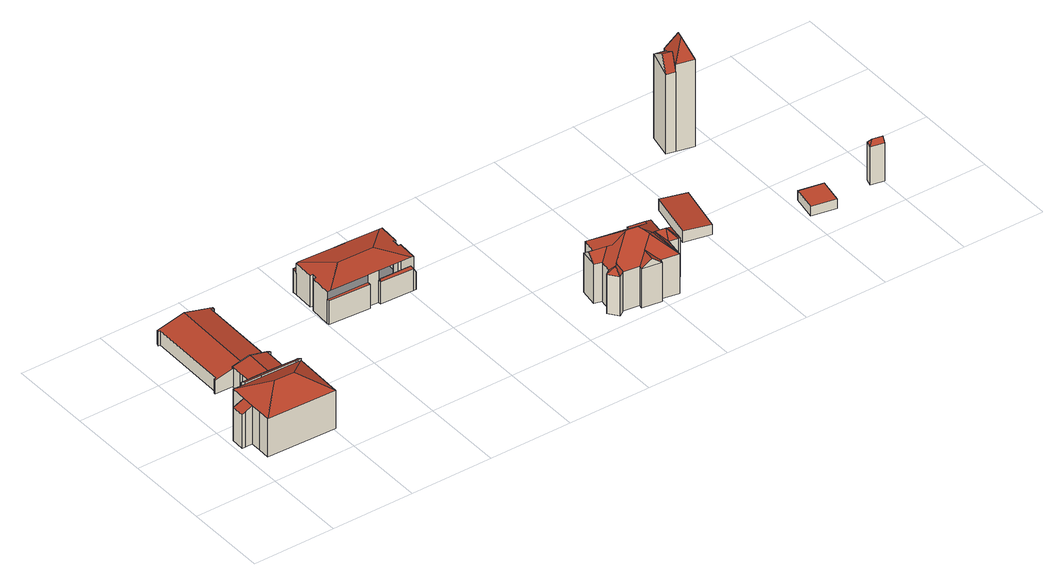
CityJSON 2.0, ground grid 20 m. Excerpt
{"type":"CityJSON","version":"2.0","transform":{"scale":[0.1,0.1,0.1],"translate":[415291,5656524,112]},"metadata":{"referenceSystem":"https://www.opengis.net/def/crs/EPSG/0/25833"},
"CityObjects":{
"building1":{"type":"Building","attributes":{"Gemeindeschluessel":14612000,"Geometrietyp2DReferenz":"3000","function":"31001_9998","roofType":"9999"},"children":["building1-1","building1-2","building1-3"]},
"building1-1":{"type":"BuildingPart","attributes":{"Dachtyp_tdc":"tdcPolyFlatRoof","Dachneigung":23.91,"QualitaetDacherkennung":51,"Geometrietyp2DReferenz":"3000","measuredHeight":9.64,"roofType":"2100"},"parents":["building1"],"geometry":[{"type":"MultiSurface","lod":"2","boundaries":[[[0,1,2,3]],[[1,4,5,2]],[[4,6,7,5]],[[6,8,9,7]],[[8,6,4,1,0]],[[2,5,7,9,3]]],"semantics":{"surfaces":[{"type":"WallSurface"},{"type":"RoofSurface"},{"type":"GroundSurface"}],"values":[0,0,0,0,1,2]}}]},
"building1-2":{"type":"BuildingPart","attributes":{"Dachtyp_tdc":"tdcFreeFormRoof","Dachneigung":28.91,"QualitaetDacherkennung":72,"Geometrietyp2DReferenz":"3000","measuredHeight":13.11,"roofType":"5000"},"parents":["building1"],"geometry":[{"type":"MultiSurface","lod":"2","boundaries":[[[8,10,11,9]],[[10,12,13,11]],[[14,15,16,17]],[[15,18,19,16]],[[18,20,21,19]],[[20,0,3,21]],[[15,14,22]],[[14,12,10,23,22]],[[10,8,0,20,18,23]],[[18,15,22,23]],[[3,9,11,13,17,16,19,21]]],"semantics":{"surfaces":[{"type":"WallSurface"},{"type":"RoofSurface"},{"type":"GroundSurface"}],"values":[0,0,0,0,0,0,1,1,1,1,2]}}]},
"building1-3":{"type":"BuildingPart","attributes":{"Dachtyp_tdc":"tdcPolyFlatRoof","Dachneigung":29.2,"QualitaetDacherkennung":73,"Geometrietyp2DReferenz":"3000","measuredHeight":10.2,"roofType":"2100"},"parents":["building1"],"geometry":[{"type":"MultiSurface","lod":"2","boundaries":[[[24,25,26,27]],[[25,28,29,26]],[[28,30,31,29]],[[30,32,14,17,31]],[[33,24,27,13,12]],[[33,32,30,28,25,24]],[[27,26,29,31,17,13]]],"semantics":{"surfaces":[{"type":"WallSurface"},{"type":"RoofSurface"},{"type":"GroundSurface"}],"values":[0,0,0,0,0,1,2]}}]},
"building2":{"type":"Building","attributes":{"Dachtyp_tdc":"tdcGableRoof","Gemeindeschluessel":14612000,"Dachneigung":13.44,"QualitaetDacherkennung":88,"Geometrietyp2DReferenz":"3000","measuredHeight":5.96,"function":"31001_9998","roofType":"3100"},"geometry":[{"type":"Solid","lod":"2","boundaries":[[[[34,35,36,37]],[[35,38,29,36]],[[38,39,40,29]],[[39,41,26,40]],[[41,42,43,26]],[[42,44,45,43]],[[44,46,47,45]],[[46,48,49,47]],[[48,50,51,49]],[[50,52,53,51]],[[52,54,55,53]],[[54,56,57,55]],[[56,58,59,57]],[[58,60,61,59]],[[60,34,37,61]],[[56,54,52,50,48,46,44,42,41,39]],[[39,38,35,34,60,58,56]],[[37,36,29,40,26,43,45,47,49,51,53,55,57,59,61]]]],"semantics":{"surfaces":[{"type":"WallSurface"},{"type":"RoofSurface"},{"type":"GroundSurface"}],"values":[[0,0,0,0,0,0,0,0,0,0,0,0,0,0,0,1,1,2]]}}]},
"building3":{"type":"Building","attributes":{"Dachtyp_tdc":"tdcFreeFormRoof","Gemeindeschluessel":14612000,"Dachneigung":14.3,"QualitaetDacherkennung":96,"Geometrietyp2DReferenz":"3000","measuredHeight":5.21,"function":"31001_9998","roofType":"5000"},"geometry":[{"type":"Solid","lod":"2","boundaries":[[[[62,63,64,65]],[[63,66,67,64]],[[66,68,69,67]],[[68,70,71,69]],[[70,72,73,71]],[[72,74,75,73]],[[74,76,77,75]],[[76,78,79,77]],[[78,80,81,79]],[[80,82,83,81]],[[82,84,85,83]],[[84,62,65,85]],[[80,78,76,86,87,82]],[[70,68,66,63,62,84,87,86,74,72]],[[84,82,87]],[[76,74,86]],[[65,64,67,69,71,73,75,77,79,81,83,85]]]],"semantics":{"surfaces":[{"type":"WallSurface"},{"type":"RoofSurface"},{"type":"GroundSurface"}],"values":[[0,0,0,0,0,0,0,0,0,0,0,0,1,1,0,0,2]]}}]},
"building4":{"type":"Building","attributes":{"Gemeindeschluessel":14612000,"Geometrietyp2DReferenz":"3000","function":"31001_9998","roofType":"9999"},"children":["building4-1","building4-2","building4-3","building4-4","building4-5"]},
"building4-1":{"type":"BuildingPart","attributes":{"Dachtyp_tdc":"tdcFreeFormRoof","Dachneigung":60.69,"QualitaetDacherkennung":42,"Geometrietyp2DReferenz":"3000","measuredHeight":6.26,"roofType":"5000"},"parents":["building4"],"geometry":[{"type":"MultiSurface","lod":"2","boundaries":[[[88,89,90,91]],[[89,92,93,90]],[[92,94,95,93]],[[94,96,97,95]],[[94,92,98,99]],[[92,89,88,100,98]],[[100,96,99,98]],[[96,94,99]],[[91,90,93,95,97,101]]],"semantics":{"surfaces":[{"type":"WallSurface"},{"type":"RoofSurface"},{"type":"GroundSurface"}],"values":[0,0,0,0,1,1,1,1,2]}}]},
"building4-2":{"type":"BuildingPart","attributes":{"Dachtyp_tdc":"tdcPolyFlatRoof","Dachneigung":41.13,"QualitaetDacherkennung":58,"Geometrietyp2DReferenz":"3000","measuredHeight":6.18,"roofType":"2100"},"parents":["building4"],"geometry":[{"type":"MultiSurface","lod":"2","boundaries":[[[102,103,104,105]],[[103,106,107,104]],[[106,108,109,107]],[[108,106,103,102,110]],[[105,104,107,109,111]]],"semantics":{"surfaces":[{"type":"WallSurface"},{"type":"RoofSurface"},{"type":"GroundSurface"}],"values":[0,0,0,1,2]}}]},
"building4-3":{"type":"BuildingPart","attributes":{"Dachtyp_tdc":"tdcPolyFlatRoof","Dachneigung":39.78,"QualitaetDacherkennung":60,"Geometrietyp2DReferenz":"3000","measuredHeight":6.12,"roofType":"2100"},"parents":["building4"],"geometry":[{"type":"MultiSurface","lod":"2","boundaries":[[[112,113,114,115]],[[116,117,118,119]],[[117,112,115,118]],[[117,116,120,113,112]],[[115,114,121,119,118]]],"semantics":{"surfaces":[{"type":"WallSurface"},{"type":"RoofSurface"},{"type":"GroundSurface"}],"values":[0,0,0,1,2]}}]},
"building4-4":{"type":"BuildingPart","attributes":{"Dachtyp_tdc":"tdcPolyFlatRoof","Dachneigung":0,"QualitaetDacherkennung":24,"Geometrietyp2DReferenz":"3000","measuredHeight":6.09,"roofType":"1000"},"parents":["building4"],"geometry":[{"type":"MultiSurface","lod":"2","boundaries":[[[122,123,124,125]],[[123,126,127,124]],[[128,122,125,129]],[[128,130,126,123,122]],[[125,124,127,131,129]]],"semantics":{"surfaces":[{"type":"WallSurface"},{"type":"RoofSurface"},{"type":"GroundSurface"}],"values":[0,0,0,1,2]}}]},
"building4-5":{"type":"BuildingPart","attributes":{"Dachtyp_tdc":"tdcHipRoof","Dachneigung":10.03,"QualitaetDacherkennung":82,"Geometrietyp2DReferenz":"3000","measuredHeight":9.14,"roofType":"3200"},"parents":["building4"],"geometry":[{"type":"MultiSurface","lod":"2","boundaries":[[[132,133,134,127,126]],[[133,135,136,134]],[[135,137,138,136]],[[137,139,140,138]],[[139,141,119,140]],[[141,142,120,121,119]],[[143,144,102,105,114,113]],[[145,146,147,109,108]],[[146,148,149,147]],[[148,150,151,149]],[[150,152,153,151]],[[152,154,88,91,153]],[[155,156,128,129,97,96]],[[157,154,152,150,148,146,145,158,159]],[[142,141,139,137,135,133,132,160,161]],[[158,144,143,142,161,159]],[[160,156,155,157,159,161]],[[131,127,134,136,138,140,119,121,114,105,111,109,147,149,151,153,91,101,97,129]]],"semantics":{"surfaces":[{"type":"WallSurface"},{"type":"RoofSurface"},{"type":"GroundSurface"}],"values":[0,0,0,0,0,0,0,0,0,0,0,0,0,1,1,1,1,2]}}]},
"building5":{"type":"Building","attributes":{"Dachtyp_tdc":"tdcFreeFormRoof","Gemeindeschluessel":14612000,"Dachneigung":38.51,"QualitaetDacherkennung":26,"Geometrietyp2DReferenz":"3000","measuredHeight":15.04,"function":"31001_9998","roofType":"5000"},"geometry":[{"type":"Solid","lod":"2","boundaries":[[[[162,163,164,165]],[[163,166,167,164]],[[166,168,169,167]],[[168,170,171,169]],[[170,172,173,171]],[[172,174,175,173]],[[174,176,177,175]],[[176,178,179,177]],[[178,180,181,179]],[[180,182,183,181]],[[182,184,185,183]],[[184,186,187,185]],[[186,188,189,187]],[[188,190,191,189]],[[190,192,193,191]],[[192,194,195,193]],[[194,196,197,195]],[[196,198,199,197]],[[198,200,201,199]],[[200,202,203,201]],[[202,204,205,203]],[[204,206,207,205]],[[206,162,165,207]],[[208,209,204,202]],[[210,208,202,200]],[[211,212,213]],[[196,200,198]],[[214,200,196]],[[211,200,214]],[[213,200,211]],[[200,213,210]],[[215,194,192]],[[215,196,194]],[[196,215,214]],[[215,192,190]],[[211,214,215,190,188]],[[216,217,218,212,211,188,186]],[[216,186,184]],[[217,216,184,182]],[[219,218,217,182,180]],[[220,221,219,180,178]],[[222,223,220,178,176]],[[223,222,174,172]],[[224,225,221,220,223,172,170]],[[226,224,170,168]],[[226,168,166]],[[225,224,226,166,163]],[[213,212,218,219,221,225,163,162]],[[209,208,210,213,162,206]],[[204,209,206]],[[174,222,176]],[[165,164,167,169,171,173,175,177,179,181,183,185,187,189,191,193,195,197,199,201,203,205,207]]]],"semantics":{"surfaces":[{"type":"WallSurface"},{"type":"RoofSurface"},{"type":"GroundSurface"}],"values":[[0,0,0,0,0,0,0,0,0,0,0,0,0,0,0,0,0,0,0,0,0,0,0,1,1,1,1,1,1,1,1,1,1,1,1,1,1,1,1,1,1,1,1,1,1,1,1,1,1,0,0,2]]}}]},
"building6":{"type":"Building","attributes":{"Dachtyp_tdc":"tdcPolyFlatRoof","Gemeindeschluessel":14612000,"Dachneigung":3.47,"QualitaetDacherkennung":86,"Geometrietyp2DReferenz":"3000","measuredHeight":2.9,"function":"31001_9998","roofType":"2100"},"geometry":[{"type":"Solid","lod":"2","boundaries":[[[[227,228,229,230]],[[228,231,232,229]],[[231,233,234,232]],[[233,227,230,234]],[[233,231,228,227]],[[230,229,232,234]]]],"semantics":{"surfaces":[{"type":"WallSurface"},{"type":"RoofSurface"},{"type":"GroundSurface"}],"values":[[0,0,0,0,1,2]]}}]},
"building7":{"type":"Building","attributes":{"Dachtyp_tdc":"tdcGableRoof","Gemeindeschluessel":14612000,"Dachneigung":34.24,"QualitaetDacherkennung":8,"Geometrietyp2DReferenz":"3000","measuredHeight":24.36,"function":"31001_9998","roofType":"3100"},"geometry":[{"type":"Solid","lod":"2","boundaries":[[[[235,236,237,238]],[[236,239,240,237]],[[239,241,242,240]],[[241,235,238,242]],[[239,236,243]],[[235,241,244]],[[236,235,244,243]],[[241,239,243,244]],[[238,237,240,242]]]],"semantics":{"surfaces":[{"type":"WallSurface"},{"type":"RoofSurface"},{"type":"GroundSurface"}],"values":[[0,0,0,0,0,0,1,1,2]]}}]},
"building8":{"type":"Building","attributes":{"Dachtyp_tdc":"tdcFreeFormRoof","Gemeindeschluessel":14612000,"Dachneigung":66.35,"QualitaetDacherkennung":4,"Geometrietyp2DReferenz":"3000","measuredHeight":27.05,"function":"31001_9998","roofType":"5000"},"geometry":[{"type":"Solid","lod":"2","boundaries":[[[[245,246,237,240]],[[246,247,248,237]],[[247,249,250,248]],[[249,245,240,250]],[[251,252,249,247]],[[251,247,246]],[[252,251,246,245]],[[252,245,249]],[[240,237,248,250]]]],"semantics":{"surfaces":[{"type":"WallSurface"},{"type":"RoofSurface"},{"type":"GroundSurface"}],"values":[[0,0,0,0,1,1,1,1,2]]}}]},
"building9":{"type":"Building","attributes":{"Dachtyp_tdc":"tdcPolyFlatRoof","Gemeindeschluessel":14612000,"Dachneigung":0,"QualitaetDacherkennung":37,"Geometrietyp2DReferenz":"3000","measuredHeight":2.41,"function":"31001_9998","roofType":"1000"},"geometry":[{"type":"Solid","lod":"2","boundaries":[[[[253,254,255,256]],[[254,257,258,255]],[[257,259,260,258]],[[259,253,256,260]],[[259,257,254,253]],[[256,255,258,260]]]],"semantics":{"surfaces":[{"type":"WallSurface"},{"type":"RoofSurface"},{"type":"GroundSurface"}],"values":[[0,0,0,0,1,2]]}}]},
"building10":{"type":"Building","attributes":{"name":"Aparthotel Villa Feisleben","Dachtyp_tdc":"tdcFreeFormRoof","Gemeindeschluessel":14612000,"Dachneigung":53.56,"QualitaetDacherkennung":10,"Geometrietyp2DReferenz":"3000","measuredHeight":10.9,"function":"31001_2071","roofType":"5000"},"geometry":[{"type":"Solid","lod":"2","boundaries":[[[[261,262,263,264]],[[262,265,266,263]],[[265,267,268,266]],[[267,269,270,268]],[[269,261,264,270]],[[271,267,265]],[[267,271,269]],[[272,271,265,262]],[[272,262,261]],[[271,272,261,269]],[[264,263,266,268,270]]]],"semantics":{"surfaces":[{"type":"WallSurface"},{"type":"RoofSurface"},{"type":"GroundSurface"}],"values":[[0,0,0,0,0,0,0,1,1,1,2]]}}]}
},
"vertices":[
[29,117,116],[12,117,108],[12,117,19],[29,117,19],[4,117,104],[4,117,19],[5,149,104],[5,149,19],[30,148,116],[30,148,19],
[32,186,116],[32,186,19],[60,185,116],[60,185,19],[201,181,116],[197,58,116],[197,58,19],[201,181,19],[28,63,116],[28,63,19],[29,92,116],[29,92,19],[138,121,150],[91,123,150],
[60,197,114],[110,196,114],[110,196,19],[60,197,19],[196,193,114],[196,193,19],[201,193,114],[201,193,19],[201,181,121],[60,185,121],
[206,293,67],[199,293,69],[199,293,19],[206,293,19],[196,193,69],[153,194,79],[153,194,19],[110,196,69],[111,226,69],[111,226,19],[111,229,69],[111,229,19],[111,233,69],[111,233,19],[111,261,69],[111,261,19],[112,270,69],[112,270,19],[112,295,69],[112,295,19],[112,298,69],[112,298,19],[156,297,79],[156,297,19],[199,297,69],[199,297,19],[206,296,67],[206,296,19],
[112,295,66],[68,296,55],[68,296,20],[112,295,20],[68,301,55],[68,301,20],[72,301,56],[72,301,20],[76,496,56],[76,496,20],[71,496,55],[71,496,20],[72,502,55],[72,502,20],[210,498,54],[210,498,20],[210,493,54],[210,493,20],[203,493,56],[203,493,20],[199,297,56],[199,297,20],[112,298,66],[112,298,20],[140,500,72],[135,298,72],
[616,357,53],[616,349,53],[616,349,8],[616,357,8],[610,349,64],[610,349,8],[529,353,64],[529,353,8],[529,360,64],[529,360,8],[606,353,71],[532,356,70],[610,357,64],[610,357,8],
[529,476,62],[529,485,70],[529,485,8],[529,476,8],[622,481,70],[622,481,8],[621,472,62],[621,472,8],[615,472,62],[615,472,8],
[504,486,69],[503,477,62],[503,477,8],[504,486,8],[409,481,62],[409,490,69],[409,490,8],[409,481,8],[415,481,62],[415,481,8],
[503,354,69],[403,359,69],[403,359,8],[503,354,8],[403,365,69],[403,365,8],[504,361,69],[504,361,8],[410,365,69],[410,365,8],
[403,365,88],[406,417,88],[406,417,8],[412,417,89],[412,417,8],[413,429,89],[413,429,8],[407,430,88],[407,430,8],[409,481,88],[415,481,89],[503,477,89],[529,476,89],[621,472,88],[619,422,88],[619,422,8],[613,423,89],[613,423,8],[612,405,89],[612,405,8],[618,405,88],[618,405,8],[616,357,88],[529,360,89],[504,361,89],[610,357,89],[615,472,89],[559,418,99],[410,365,89],[471,421,99],
[944,25,117],[906,31,117],[906,31,17],[944,25,17],[891,20,117],[891,20,17],[874,44,117],[874,44,17],[886,53,117],[886,53,17],[891,82,117],[891,82,17],[872,86,117],[872,86,17],[879,129,117],[879,129,17],[899,125,117],[899,125,17],[905,159,117],[905,159,17],[1002,142,117],[1002,142,17],[1002,147,117],[1002,147,17],[1056,138,117],[1056,138,17],[1050,100,117],[1050,100,17],[1075,95,117],[1075,95,17],[1068,54,117],[1068,54,17],[1064,54,117],[1064,54,17],[1042,58,117],[1042,58,17],[1037,25,117],[1037,25,17],[1034,10,117],[1034,10,17],[991,17,117],[991,17,17],[989,8,117],[989,8,17],[942,16,117],[942,16,17],[971,44,136],[966,12,136],[997,62,154],[1012,73,144],[986,78,164],[997,63,154],[1025,83,135],[1050,78,135],[1025,118,139],[1024,110,139],[984,82,167],[955,87,167],[923,91,141],[954,86,166],[875,107,135],[916,100,135],[900,45,129],[902,48,130],[895,41,129],
[1206,130,42],[1141,144,46],[1141,144,17],[1206,130,17],[1167,261,46],[1167,261,17],[1231,247,42],[1231,247,17],
[1301,460,235],[1324,455,235],[1324,455,20],[1301,460,20],[1310,397,223],[1310,397,20],[1288,402,223],[1288,402,20],[1314,414,264],[1292,419,264],
[1310,397,242],[1324,455,242],[1366,445,242],[1366,445,20],[1352,387,242],[1352,387,20],[1340,429,291],[1336,413,291],
[1464,51,40],[1405,62,40],[1405,62,16],[1464,51,16],[1416,121,40],[1416,121,16],[1475,110,40],[1475,110,16],
[1572,83,105],[1576,100,105],[1576,100,8],[1572,83,8],[1607,93,105],[1607,93,8],[1606,88,105],[1606,88,8],[1603,76,105],[1603,76,8],[1605,85,117],[1582,90,117]
]}
